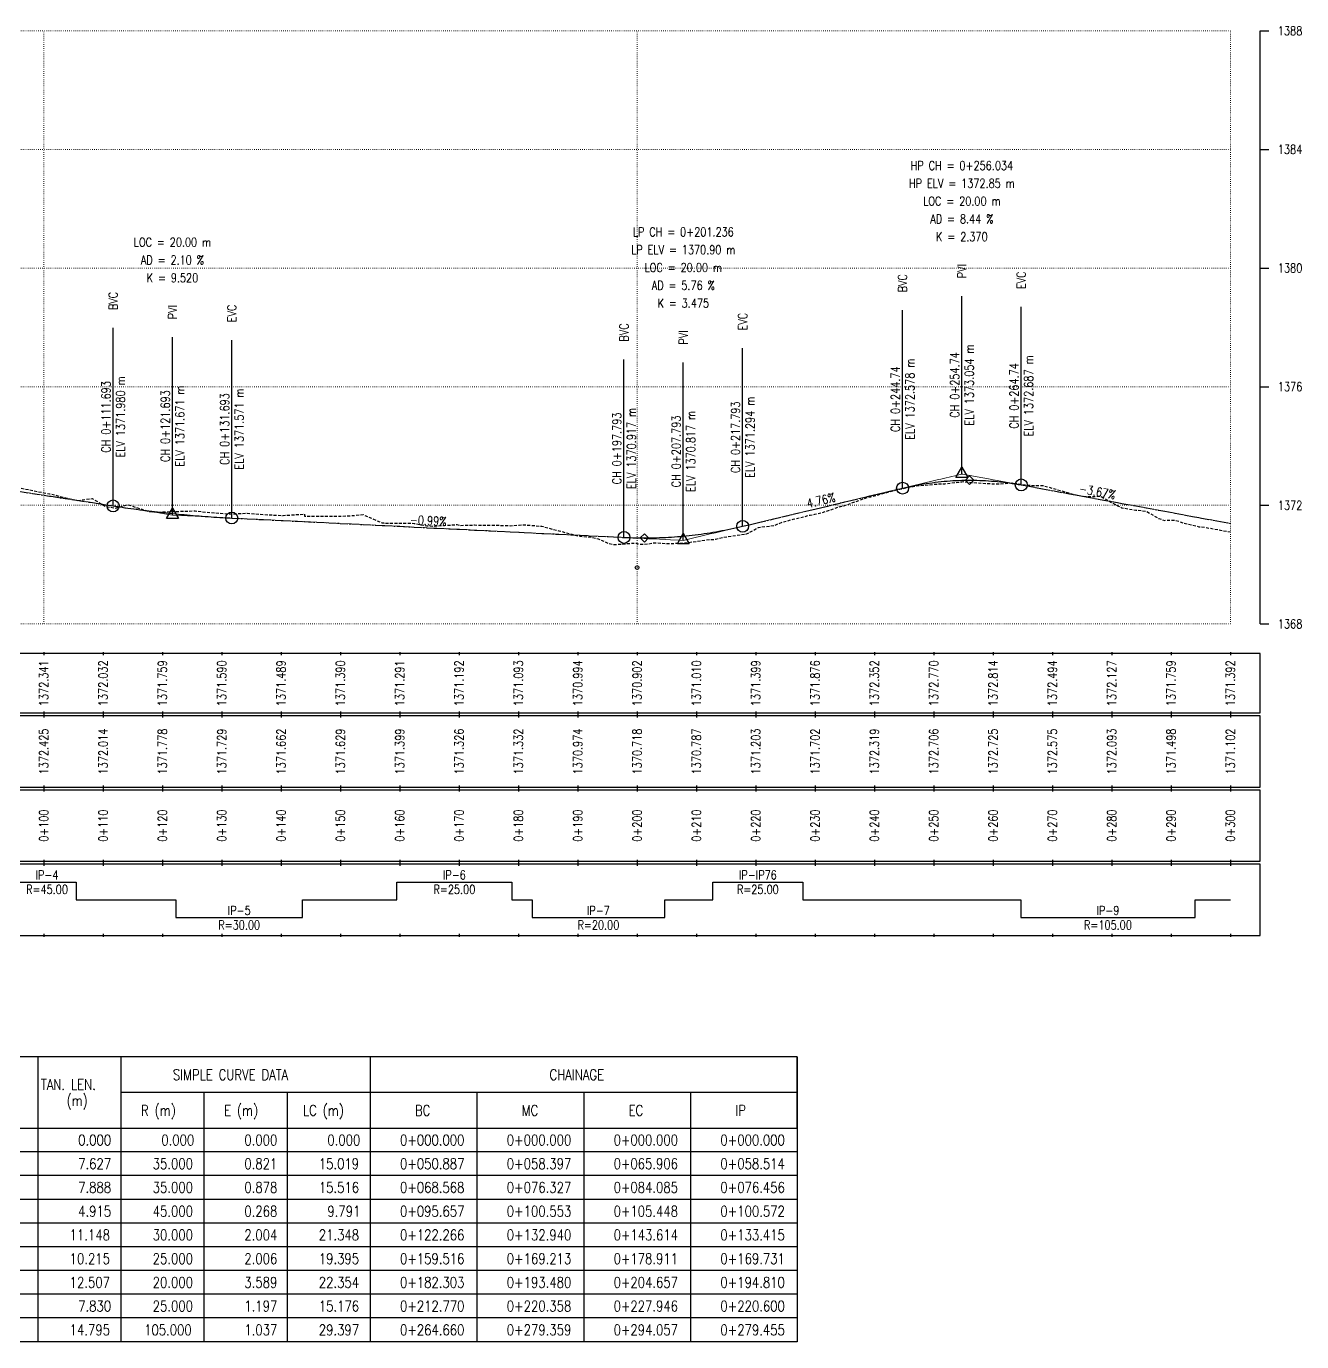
# Model space of a CAD drawing. Extents: x 337736 to 342003, y 3067251 to 3069533.
# Drawn here: x 337872.9 to 338087.9, y 3067266.7 to 3067488.5 of the extents above; entities that cross this region are included whole.
import ezdxf
from ezdxf.enums import TextEntityAlignment as Align

# ---------------------------------------------------------------- set-up
doc = ezdxf.new("R2010")
doc.units = 0
doc.header["$MEASUREMENT"] = 0
for name, pattern in [('Center', [2, 1.25, -0.25, 0.25, -0.25]), ('Dashed', [0.75, 0.5, -0.25]), ('Dot', [0.25, 0, -0.25])]:
    doc.linetypes.add(name, pattern=pattern)
for name, color, linetype in [('Chainage_TXT', 7, 'Continuous'), ('DesignRL_TXT', 5, 'Continuous'), ('ExistRL_TXT', 3, 'Continuous'), ('GL', 3, 'Dashed'), ('Grade Text', 7, 'Continuous'), ('HC_Data', 7, 'Continuous'), ('HL Point', 2, 'Continuous'), ('Horizontal Alignment', 7, 'Continuous'), ('Scale Line', 1, 'Continuous'), ('TitleBox', 7, 'Continuous'), ('VIP Mark', 7, 'Continuous')]:
    doc.layers.add(name, color=color, linetype=linetype)
for name, color, linetype, lineweight in [('Grids', 9, 'Dot', 13), ('PipeCulvert', 6, 'Continuous', 30), ('Vertical Alignment', 5, 'Center', 30), ('VIP Line', 2, 'Continuous', 5)]:
    doc.layers.add(name, color=color, linetype=linetype, lineweight=lineweight)
doc.styles.get("Standard").update_dxf_attribs({"font": 'simplex.shx'})

msp = doc.modelspace()

# ---------------------------------------------------------------- linework, layer by layer
at = {"layer": 'GL', "flags": 128}
msp.add_lwpolyline([(337775.87, 3067395.72), (337776.8, 3067396.21), (337777.43, 3067396.38), (337779.16, 3067397.3), (337782.16, 3067398.7), (337782.17, 3067398.71), (337783.42, 3067399.19), (337787.03, 3067401.78), (337789.78, 3067402.43), (337790.3, 3067402.63), (337792.86, 3067403.64), (337795.87, 3067404.85), (337796.47, 3067405.09), (337796.62, 3067405.15), (337800.75, 3067406.16), (337801.06, 3067406.27), (337801.41, 3067406.39), (337806.01, 3067408.06), (337810.46, 3067408.83), (337810.96, 3067408.97), (337815.07, 3067409.86), (337815.87, 3067410.04), (337818.15, 3067410.54), (337822.18, 3067412), (337824.5, 3067412.2), (337827.19, 3067413.2), (337827.81, 3067413.44), (337828.65, 3067413.57), (337831.34, 3067414.13), (337833.44, 3067414.41), (337834.16, 3067414.66), (337834.4, 3067414.73), (337835.87, 3067414.89), (337836.13, 3067414.92), (337836.79, 3067415), (337836.85, 3067415), (337837.43, 3067414.93), (337841.51, 3067414.5), (337841.54, 3067414.49), (337841.7, 3067414.49), (337847.4, 3067414.43), (337848.53, 3067414.65), (337852.5, 3067413.69), (337853.79, 3067413.88), (337854.87, 3067414.06), (337855.87, 3067413.49), (337857.16, 3067412.79), (337862.14, 3067411.87), (337863.81, 3067411.64), (337864.85, 3067411.37), (337866.82, 3067410.92), (337869.99, 3067411.03), (337875.87, 3067409.86), (337876.83, 3067409.69), (337876.96, 3067409.67), (337877, 3067409.65), (337877.03, 3067409.66), (337877.12, 3067409.62), (337881.45, 3067408.55), (337884.06, 3067408.86), (337886.34, 3067407.53), (337888, 3067407.27), (337890.01, 3067407.86), (337893.62, 3067406.67), (337894.91, 3067406.59), (337895.87, 3067406.62), (337897.56, 3067406.68), (337901.37, 3067406.79), (337903.42, 3067406.55), (337907.22, 3067406.29), (337907.6, 3067406.27), (337910.14, 3067406.41), (337912.89, 3067406.17), (337915.87, 3067406.04), (337916.21, 3067406.03), (337919.82, 3067406.25), (337919.83, 3067405.91), (337921.89, 3067405.88), (337925.85, 3067405.88), (337927.76, 3067406), (337929.7, 3067406.16), (337932.88, 3067404.78), (337933.12, 3067404.76), (337933.36, 3067404.7), (337935.87, 3067404.73), (337938.3, 3067404.69), (337940.42, 3067404.26), (337941.62, 3067404.23), (337941.78, 3067404.28), (337941.88, 3067404.24), (337942.11, 3067404.25), (337945.47, 3067404.49), (337945.93, 3067404.35), (337947.76, 3067404.39), (337948.46, 3067404.42), (337948.84, 3067404.4), (337952.27, 3067404.38), (337953.71, 3067404.32), (337954.49, 3067404.3), (337955.87, 3067404.39), (337955.98, 3067404.4), (337956.81, 3067404.46), (337959.8, 3067404.2), (337960.03, 3067404.15), (337960.13, 3067404.11), (337962.66, 3067403.44), (337966.08, 3067402.55), (337966.29, 3067402.51), (337967.81, 3067402.41), (337969.3, 3067402.1), (337971.01, 3067401.35), (337971.92, 3067401.11), (337973.58, 3067401.22), (337974.9, 3067401.34), (337975.83, 3067401.34), (337975.87, 3067401.32), (337976.25, 3067401.17), (337977.81, 3067401.22), (337978.75, 3067401.43), (337981.49, 3067401.27), (337982.9, 3067401.37), (337983.66, 3067401.38), (337983.86, 3067401.39), (337988.2, 3067401.99), (337989.1, 3067402), (337990.44, 3067402.37), (337994.19, 3067402.89), (337994.77, 3067403.11), (337995.87, 3067403.75), (337996.33, 3067404.02), (337998.89, 3067404.31), (338000.33, 3067404.89), (338002.16, 3067405.38), (338005.02, 3067406.08), (338005.81, 3067406.23), (338007.01, 3067406.48), (338010.07, 3067407.52), (338010.13, 3067407.53), (338010.73, 3067407.65), (338010.9, 3067407.71), (338011.88, 3067408.06), (338014.71, 3067409.09), (338014.71, 3067409.1), (338015.11, 3067409.15), (338015.28, 3067409.19), (338015.84, 3067409.32), (338015.87, 3067409.33), (338019.82, 3067410.4), (338020.18, 3067410.46), (338022.75, 3067410.99), (338023.46, 3067411.05), (338026.66, 3067411.34), (338027.07, 3067411.37), (338027.76, 3067411.38), (338030.61, 3067411.71), (338030.78, 3067411.73), (338032.3, 3067411.59), (338033.16, 3067411.53), (338035.12, 3067411.4), (338035.87, 3067411.36), (338036.56, 3067411.33), (338039.04, 3067411.5), (338041.6, 3067411.14), (338043.02, 3067411.05), (338044.22, 3067411.08), (338049.41, 3067409.61), (338050.35, 3067409.37), (338051.57, 3067409.2), (338053.94, 3067409.27), (338055.87, 3067408.2), (338056.86, 3067407.65), (338057.56, 3067407.31), (338059.93, 3067406.94), (338061.73, 3067406.72), (338063.8, 3067405.5), (338064.8, 3067405.2), (338066.56, 3067405.24), (338068.31, 3067404.64), (338069.48, 3067404.4), (338070.55, 3067404.12), (338071.01, 3067404.13), (338074.22, 3067403.54), (338075.87, 3067403.24)], dxfattribs=at)
at = {"layer": 'Grids'}
for p, q in [((337775.87, 3067487.73), (338075.87, 3067487.73)), ((337875.87, 3067387.73), (337875.87, 3067487.73)), ((337975.87, 3067387.73), (337975.87, 3067487.73)), ((338075.87, 3067387.73), (338075.87, 3067487.73)), ((338075.87, 3067387.73), (338075.87, 3067487.73)), ((337775.87, 3067467.73), (338075.87, 3067467.73)), ((337775.87, 3067447.73), (338075.87, 3067447.73)), ((337775.87, 3067427.73), (338075.87, 3067427.73)), ((337775.87, 3067407.73), (338075.87, 3067407.73)), ((337775.87, 3067387.73), (338075.87, 3067387.73))]:
    msp.add_line(p, q, dxfattribs=at)
at = {"layer": 'HC_Data'}
for p, q in [((337874.87, 3067314.73), (337874.87, 3067302.73)), ((337888.87, 3067314.73), (337888.87, 3067302.73)), ((337930.87, 3067314.73), (337930.87, 3067302.73)), ((338002.87, 3067314.73), (338002.87, 3067302.73)), ((337930.87, 3067308.73), (337888.87, 3067308.73)), ((337902.87, 3067308.73), (337902.87, 3067302.73)), ((337916.87, 3067308.73), (337916.87, 3067302.73)), ((338002.87, 3067308.73), (337930.87, 3067308.73)), ((337948.87, 3067308.73), (337948.87, 3067302.73)), ((337966.87, 3067308.73), (337966.87, 3067302.73)), ((337984.87, 3067308.73), (337984.87, 3067302.73)), ((337874.87, 3067302.73), (337874.87, 3067266.73)), ((337888.87, 3067302.73), (337888.87, 3067266.73)), ((337902.87, 3067302.73), (337902.87, 3067266.73)), ((337916.87, 3067302.73), (337916.87, 3067266.73)), ((337930.87, 3067302.73), (337930.87, 3067266.73)), ((337948.87, 3067302.73), (337948.87, 3067266.73)), ((337966.87, 3067302.73), (337966.87, 3067266.73)), ((337984.87, 3067302.73), (337984.87, 3067266.73)), ((338002.87, 3067302.73), (338002.87, 3067266.73)), ((338002.87, 3067298.73), (337770.87, 3067298.73)), ((338002.87, 3067294.73), (337770.87, 3067294.73)), ((338002.87, 3067290.73), (337770.87, 3067290.73)), ((338002.87, 3067286.73), (337770.87, 3067286.73)), ((338002.87, 3067282.73), (337770.87, 3067282.73)), ((338002.87, 3067278.73), (337770.87, 3067278.73)), ((338002.87, 3067274.73), (337770.87, 3067274.73)), ((338002.87, 3067270.73), (337770.87, 3067270.73)), ((338002.87, 3067266.73), (337770.87, 3067266.73))]:
    msp.add_line(p, q, dxfattribs=at)
msp.add_lwpolyline([(337770.87, 3067314.73), (337770.87, 3067302.73), (338002.87, 3067302.73), (338002.87, 3067314.73), (337770.87, 3067314.73)], dxfattribs=at)
at = {"layer": 'HL Point'}
for points in [[(338031.2, 3067411.97), (338031.9, 3067412.68), (338032.61, 3067411.97), (338031.9, 3067411.26), (338031.2, 3067411.97)], [(337976.4, 3067402.23), (337977.11, 3067402.94), (337977.81, 3067402.23), (337977.11, 3067401.52), (337976.4, 3067402.23)]]:
    msp.add_lwpolyline(points, dxfattribs=at)
at = {"layer": 'Horizontal Alignment'}
msp.add_lwpolyline([(337871.53, 3067344.23), (337881.32, 3067344.23), (337881.32, 3067341.23), (337898.14, 3067341.23), (337898.14, 3067338.23), (337919.48, 3067338.23), (337919.48, 3067341.23), (337935.39, 3067341.23), (337935.39, 3067344.23), (337954.78, 3067344.23), (337954.78, 3067341.23), (337958.17, 3067341.23), (337958.17, 3067338.23), (337980.53, 3067338.23), (337980.53, 3067341.23), (337988.64, 3067341.23), (337988.64, 3067344.23), (338003.82, 3067344.23), (338003.82, 3067341.23), (338040.53, 3067341.23), (338040.53, 3067338.23), (338069.93, 3067338.23), (338069.93, 3067341.23), (338075.87, 3067341.23)], dxfattribs=at)
at = {"layer": 'PipeCulvert'}
msp.add_circle((337975.87, 3067397.24), 0.3, dxfattribs=at)
at = {"layer": 'Scale Line'}
for p, q in [((338080.87, 3067387.73), (338080.87, 3067487.73)), ((338080.87, 3067487.73), (338082.37, 3067487.73)), ((338080.87, 3067467.73), (338082.37, 3067467.73)), ((338080.87, 3067447.73), (338082.37, 3067447.73)), ((338080.87, 3067427.73), (338082.37, 3067427.73)), ((338080.87, 3067407.73), (338082.37, 3067407.73)), ((338080.87, 3067387.73), (338082.37, 3067387.73))]:
    msp.add_line(p, q, dxfattribs=at)
at = {"layer": 'TitleBox'}
for p, q in [((337875.87, 3067382.98), (337875.87, 3067382.48)), ((337885.87, 3067382.98), (337885.87, 3067382.48)), ((337895.87, 3067382.98), (337895.87, 3067382.48)), ((337905.87, 3067382.98), (337905.87, 3067382.48)), ((337915.87, 3067382.98), (337915.87, 3067382.48)), ((337925.87, 3067382.98), (337925.87, 3067382.48)), ((337935.87, 3067382.98), (337935.87, 3067382.48)), ((337945.87, 3067382.98), (337945.87, 3067382.48)), ((337955.87, 3067382.98), (337955.87, 3067382.48)), ((337965.87, 3067382.98), (337965.87, 3067382.48)), ((337975.87, 3067382.98), (337975.87, 3067382.48)), ((337985.87, 3067382.98), (337985.87, 3067382.48)), ((337995.87, 3067382.98), (337995.87, 3067382.48)), ((338005.87, 3067382.98), (338005.87, 3067382.48)), ((338015.87, 3067382.98), (338015.87, 3067382.48)), ((338025.87, 3067382.98), (338025.87, 3067382.48)), ((338035.87, 3067382.98), (338035.87, 3067382.48)), ((338045.87, 3067382.98), (338045.87, 3067382.48)), ((338055.87, 3067382.98), (338055.87, 3067382.48)), ((338065.87, 3067382.98), (338065.87, 3067382.48)), ((338075.87, 3067382.98), (338075.87, 3067382.48)), ((338075.87, 3067382.98), (338075.87, 3067382.48)), ((337875.87, 3067372.98), (337875.87, 3067372.48)), ((337875.87, 3067372.48), (337875.87, 3067371.98)), ((337885.87, 3067372.98), (337885.87, 3067372.48)), ((337885.87, 3067372.48), (337885.87, 3067371.98)), ((337895.87, 3067372.98), (337895.87, 3067372.48)), ((337895.87, 3067372.48), (337895.87, 3067371.98)), ((337905.87, 3067372.98), (337905.87, 3067372.48)), ((337905.87, 3067372.48), (337905.87, 3067371.98)), ((337915.87, 3067372.98), (337915.87, 3067372.48)), ((337915.87, 3067372.48), (337915.87, 3067371.98)), ((337925.87, 3067372.98), (337925.87, 3067372.48)), ((337925.87, 3067372.48), (337925.87, 3067371.98)), ((337935.87, 3067372.98), (337935.87, 3067372.48)), ((337935.87, 3067372.48), (337935.87, 3067371.98)), ((337945.87, 3067372.98), (337945.87, 3067372.48)), ((337945.87, 3067372.48), (337945.87, 3067371.98)), ((337955.87, 3067372.98), (337955.87, 3067372.48)), ((337955.87, 3067372.48), (337955.87, 3067371.98)), ((337965.87, 3067372.98), (337965.87, 3067372.48)), ((337965.87, 3067372.48), (337965.87, 3067371.98)), ((337975.87, 3067372.98), (337975.87, 3067372.48)), ((337975.87, 3067372.48), (337975.87, 3067371.98)), ((337985.87, 3067372.98), (337985.87, 3067372.48)), ((337985.87, 3067372.48), (337985.87, 3067371.98)), ((337995.87, 3067372.98), (337995.87, 3067372.48)), ((337995.87, 3067372.48), (337995.87, 3067371.98)), ((338005.87, 3067372.98), (338005.87, 3067372.48)), ((338005.87, 3067372.48), (338005.87, 3067371.98)), ((338015.87, 3067372.98), (338015.87, 3067372.48)), ((338015.87, 3067372.48), (338015.87, 3067371.98)), ((338025.87, 3067372.98), (338025.87, 3067372.48)), ((338025.87, 3067372.48), (338025.87, 3067371.98)), ((338035.87, 3067372.98), (338035.87, 3067372.48)), ((338035.87, 3067372.48), (338035.87, 3067371.98)), ((338045.87, 3067372.98), (338045.87, 3067372.48)), ((338045.87, 3067372.48), (338045.87, 3067371.98)), ((338055.87, 3067372.98), (338055.87, 3067372.48)), ((338055.87, 3067372.48), (338055.87, 3067371.98)), ((338065.87, 3067372.98), (338065.87, 3067372.48)), ((338065.87, 3067372.48), (338065.87, 3067371.98)), ((338075.87, 3067372.98), (338075.87, 3067372.48)), ((338075.87, 3067372.98), (338075.87, 3067372.48)), ((338075.87, 3067372.48), (338075.87, 3067371.98)), ((338075.87, 3067372.48), (338075.87, 3067371.98)), ((337875.87, 3067360.48), (337875.87, 3067359.98)), ((337875.87, 3067359.98), (337875.87, 3067359.48)), ((337885.87, 3067360.48), (337885.87, 3067359.98)), ((337885.87, 3067359.98), (337885.87, 3067359.48)), ((337895.87, 3067360.48), (337895.87, 3067359.98)), ((337895.87, 3067359.98), (337895.87, 3067359.48)), ((337905.87, 3067360.48), (337905.87, 3067359.98)), ((337905.87, 3067359.98), (337905.87, 3067359.48)), ((337915.87, 3067360.48), (337915.87, 3067359.98)), ((337915.87, 3067359.98), (337915.87, 3067359.48)), ((337925.87, 3067360.48), (337925.87, 3067359.98)), ((337925.87, 3067359.98), (337925.87, 3067359.48)), ((337935.87, 3067360.48), (337935.87, 3067359.98)), ((337935.87, 3067359.98), (337935.87, 3067359.48)), ((337945.87, 3067360.48), (337945.87, 3067359.98)), ((337945.87, 3067359.98), (337945.87, 3067359.48)), ((337955.87, 3067360.48), (337955.87, 3067359.98)), ((337955.87, 3067359.98), (337955.87, 3067359.48)), ((337965.87, 3067360.48), (337965.87, 3067359.98)), ((337965.87, 3067359.98), (337965.87, 3067359.48)), ((337975.87, 3067360.48), (337975.87, 3067359.98)), ((337975.87, 3067359.98), (337975.87, 3067359.48)), ((337985.87, 3067360.48), (337985.87, 3067359.98)), ((337985.87, 3067359.98), (337985.87, 3067359.48)), ((337995.87, 3067360.48), (337995.87, 3067359.98)), ((337995.87, 3067359.98), (337995.87, 3067359.48)), ((338005.87, 3067360.48), (338005.87, 3067359.98)), ((338005.87, 3067359.98), (338005.87, 3067359.48)), ((338015.87, 3067360.48), (338015.87, 3067359.98)), ((338015.87, 3067359.98), (338015.87, 3067359.48)), ((338025.87, 3067360.48), (338025.87, 3067359.98)), ((338025.87, 3067359.98), (338025.87, 3067359.48)), ((338035.87, 3067360.48), (338035.87, 3067359.98)), ((338035.87, 3067359.98), (338035.87, 3067359.48)), ((338045.87, 3067360.48), (338045.87, 3067359.98)), ((338045.87, 3067359.98), (338045.87, 3067359.48)), ((338055.87, 3067360.48), (338055.87, 3067359.98)), ((338055.87, 3067359.98), (338055.87, 3067359.48)), ((338065.87, 3067360.48), (338065.87, 3067359.98)), ((338065.87, 3067359.98), (338065.87, 3067359.48)), ((338075.87, 3067360.48), (338075.87, 3067359.98)), ((338075.87, 3067360.48), (338075.87, 3067359.98)), ((338075.87, 3067359.98), (338075.87, 3067359.48)), ((338075.87, 3067359.98), (338075.87, 3067359.48)), ((337875.87, 3067347.98), (337875.87, 3067347.48)), ((337875.87, 3067347.48), (337875.87, 3067346.98)), ((337885.87, 3067347.98), (337885.87, 3067347.48)), ((337885.87, 3067347.48), (337885.87, 3067346.98)), ((337895.87, 3067347.98), (337895.87, 3067347.48)), ((337895.87, 3067347.48), (337895.87, 3067346.98)), ((337905.87, 3067347.98), (337905.87, 3067347.48)), ((337905.87, 3067347.48), (337905.87, 3067346.98)), ((337915.87, 3067347.98), (337915.87, 3067347.48)), ((337915.87, 3067347.48), (337915.87, 3067346.98)), ((337925.87, 3067347.98), (337925.87, 3067347.48)), ((337925.87, 3067347.48), (337925.87, 3067346.98)), ((337935.87, 3067347.98), (337935.87, 3067347.48)), ((337935.87, 3067347.48), (337935.87, 3067346.98)), ((337945.87, 3067347.98), (337945.87, 3067347.48)), ((337945.87, 3067347.48), (337945.87, 3067346.98)), ((337955.87, 3067347.98), (337955.87, 3067347.48)), ((337955.87, 3067347.48), (337955.87, 3067346.98)), ((337965.87, 3067347.98), (337965.87, 3067347.48)), ((337965.87, 3067347.48), (337965.87, 3067346.98)), ((337975.87, 3067347.98), (337975.87, 3067347.48)), ((337975.87, 3067347.48), (337975.87, 3067346.98)), ((337985.87, 3067347.98), (337985.87, 3067347.48)), ((337985.87, 3067347.48), (337985.87, 3067346.98)), ((337995.87, 3067347.98), (337995.87, 3067347.48)), ((337995.87, 3067347.48), (337995.87, 3067346.98)), ((338005.87, 3067347.98), (338005.87, 3067347.48)), ((338005.87, 3067347.48), (338005.87, 3067346.98)), ((338015.87, 3067347.98), (338015.87, 3067347.48)), ((338015.87, 3067347.48), (338015.87, 3067346.98)), ((338025.87, 3067347.98), (338025.87, 3067347.48)), ((338025.87, 3067347.48), (338025.87, 3067346.98)), ((338035.87, 3067347.98), (338035.87, 3067347.48)), ((338035.87, 3067347.48), (338035.87, 3067346.98)), ((338045.87, 3067347.98), (338045.87, 3067347.48)), ((338045.87, 3067347.48), (338045.87, 3067346.98)), ((338055.87, 3067347.98), (338055.87, 3067347.48)), ((338055.87, 3067347.48), (338055.87, 3067346.98)), ((338065.87, 3067347.98), (338065.87, 3067347.48)), ((338065.87, 3067347.48), (338065.87, 3067346.98)), ((338075.87, 3067347.98), (338075.87, 3067347.48)), ((338075.87, 3067347.98), (338075.87, 3067347.48)), ((338075.87, 3067347.48), (338075.87, 3067346.98)), ((338075.87, 3067347.48), (338075.87, 3067346.98)), ((337875.87, 3067335.48), (337875.87, 3067334.98)), ((337885.87, 3067335.48), (337885.87, 3067334.98)), ((337895.87, 3067335.48), (337895.87, 3067334.98)), ((337905.87, 3067335.48), (337905.87, 3067334.98)), ((337915.87, 3067335.48), (337915.87, 3067334.98)), ((337925.87, 3067335.48), (337925.87, 3067334.98)), ((337935.87, 3067335.48), (337935.87, 3067334.98)), ((337945.87, 3067335.48), (337945.87, 3067334.98)), ((337955.87, 3067335.48), (337955.87, 3067334.98)), ((337965.87, 3067335.48), (337965.87, 3067334.98)), ((337975.87, 3067335.48), (337975.87, 3067334.98)), ((337985.87, 3067335.48), (337985.87, 3067334.98)), ((337995.87, 3067335.48), (337995.87, 3067334.98)), ((338005.87, 3067335.48), (338005.87, 3067334.98)), ((338015.87, 3067335.48), (338015.87, 3067334.98)), ((338025.87, 3067335.48), (338025.87, 3067334.98)), ((338035.87, 3067335.48), (338035.87, 3067334.98)), ((338045.87, 3067335.48), (338045.87, 3067334.98)), ((338055.87, 3067335.48), (338055.87, 3067334.98)), ((338065.87, 3067335.48), (338065.87, 3067334.98)), ((338075.87, 3067335.48), (338075.87, 3067334.98)), ((338075.87, 3067335.48), (338075.87, 3067334.98))]:
    msp.add_line(p, q, dxfattribs=at)
for points in [[(337770.87, 3067372.73), (338080.87, 3067372.73), (338080.87, 3067382.73), (337770.87, 3067382.73)], [(337770.87, 3067360.23), (338080.87, 3067360.23), (338080.87, 3067372.23), (337770.87, 3067372.23)], [(337770.87, 3067347.73), (338080.87, 3067347.73), (338080.87, 3067359.73), (337770.87, 3067359.73)], [(337770.87, 3067335.23), (338080.87, 3067335.23), (338080.87, 3067347.23), (337770.87, 3067347.23)]]:
    msp.add_lwpolyline(points, close=True, dxfattribs=at)
at = {"layer": 'Vertical Alignment'}
msp.add_lwpolyline([(337869.99, 3067410.35), (337875.87, 3067409.44), (337876.83, 3067409.29), (337876.96, 3067409.27), (337877, 3067409.27), (337877.03, 3067409.26), (337877.12, 3067409.25), (337881.45, 3067408.58), (337884.06, 3067408.18), (337886.34, 3067407.82), (337887.56, 3067407.63), (337888.06, 3067407.56), (337888.56, 3067407.48), (337889.06, 3067407.41), (337889.56, 3067407.33), (337890.06, 3067407.26), (337890.56, 3067407.19), (337891.06, 3067407.12), (337891.56, 3067407.06), (337892.06, 3067406.99), (337892.56, 3067406.93), (337893.06, 3067406.86), (337893.56, 3067406.8), (337894.06, 3067406.74), (337894.56, 3067406.68), (337895.06, 3067406.62), (337895.56, 3067406.56), (337896.06, 3067406.51), (337896.56, 3067406.45), (337897.06, 3067406.4), (337897.56, 3067406.35), (337898.06, 3067406.3), (337898.56, 3067406.25), (337899.06, 3067406.2), (337899.56, 3067406.16), (337900.06, 3067406.11), (337900.56, 3067406.07), (337901.06, 3067406.03), (337901.56, 3067405.98), (337902.06, 3067405.94), (337902.56, 3067405.91), (337903.06, 3067405.87), (337903.56, 3067405.83), (337904.06, 3067405.8), (337904.56, 3067405.76), (337905.06, 3067405.73), (337905.56, 3067405.7), (337906.06, 3067405.67), (337906.56, 3067405.64), (337907.06, 3067405.62), (337907.56, 3067405.59), (337907.56, 3067405.59), (337907.6, 3067405.59), (337910.14, 3067405.46), (337912.89, 3067405.33), (337915.87, 3067405.18), (337916.21, 3067405.16), (337919.82, 3067404.98), (337919.83, 3067404.98), (337921.89, 3067404.88), (337925.85, 3067404.69), (337927.76, 3067404.59), (337929.7, 3067404.5), (337932.88, 3067404.34), (337933.12, 3067404.33), (337933.36, 3067404.31), (337935.87, 3067404.19), (337938.3, 3067404.07), (337940.42, 3067403.96), (337941.62, 3067403.9), (337941.78, 3067403.9), (337941.88, 3067403.89), (337942.11, 3067403.88), (337945.47, 3067403.71), (337945.93, 3067403.69), (337947.76, 3067403.6), (337948.46, 3067403.57), (337948.84, 3067403.55), (337952.27, 3067403.38), (337953.71, 3067403.31), (337954.49, 3067403.27), (337955.87, 3067403.2), (337955.98, 3067403.19), (337956.81, 3067403.15), (337959.8, 3067403), (337960.03, 3067402.99), (337960.13, 3067402.99), (337962.66, 3067402.86), (337966.08, 3067402.69), (337966.29, 3067402.68), (337967.81, 3067402.61), (337969.3, 3067402.53), (337971.01, 3067402.45), (337971.92, 3067402.4), (337973.58, 3067402.32), (337973.66, 3067402.32), (337974.16, 3067402.29), (337974.66, 3067402.28), (337975.16, 3067402.26), (337975.66, 3067402.25), (337976.16, 3067402.24), (337976.66, 3067402.23), (337977.16, 3067402.23), (337977.66, 3067402.23), (337978.16, 3067402.24), (337978.66, 3067402.25), (337979.16, 3067402.26), (337979.66, 3067402.28), (337980.16, 3067402.3), (337980.66, 3067402.32), (337981.16, 3067402.35), (337981.66, 3067402.38), (337982.16, 3067402.42), (337982.66, 3067402.45), (337983.16, 3067402.5), (337983.66, 3067402.54), (337984.16, 3067402.59), (337984.66, 3067402.64), (337985.16, 3067402.7), (337985.66, 3067402.76), (337986.16, 3067402.82), (337986.66, 3067402.89), (337987.16, 3067402.96), (337987.66, 3067403.03), (337988.16, 3067403.11), (337988.66, 3067403.19), (337989.16, 3067403.28), (337989.66, 3067403.37), (337990.16, 3067403.46), (337990.66, 3067403.55), (337991.16, 3067403.65), (337991.66, 3067403.76), (337992.16, 3067403.86), (337992.66, 3067403.97), (337993.16, 3067404.09), (337993.66, 3067404.2), (337993.66, 3067404.2), (337994.19, 3067404.33), (337994.77, 3067404.47), (337995.87, 3067404.73), (337996.33, 3067404.84), (337998.89, 3067405.45), (338000.33, 3067405.79), (338002.16, 3067406.23), (338005.02, 3067406.91), (338005.81, 3067407.1), (338007.01, 3067407.38), (338010.07, 3067408.11), (338010.13, 3067408.13), (338010.73, 3067408.27), (338010.9, 3067408.31), (338011.88, 3067408.55), (338014.71, 3067409.22), (338014.71, 3067409.22), (338015.11, 3067409.31), (338015.28, 3067409.35), (338015.84, 3067409.49), (338015.87, 3067409.5), (338019.82, 3067410.44), (338020.18, 3067410.52), (338020.61, 3067410.62), (338021.11, 3067410.74), (338021.61, 3067410.85), (338022.11, 3067410.96), (338022.61, 3067411.06), (338023.11, 3067411.15), (338023.61, 3067411.24), (338024.11, 3067411.33), (338024.61, 3067411.41), (338025.11, 3067411.48), (338025.61, 3067411.55), (338026.11, 3067411.62), (338026.61, 3067411.67), (338027.11, 3067411.73), (338027.61, 3067411.78), (338028.11, 3067411.82), (338028.61, 3067411.86), (338029.11, 3067411.89), (338029.61, 3067411.91), (338030.11, 3067411.94), (338030.61, 3067411.95), (338031.11, 3067411.96), (338031.61, 3067411.97), (338032.11, 3067411.97), (338032.61, 3067411.96), (338033.11, 3067411.95), (338033.61, 3067411.94), (338034.11, 3067411.92), (338034.61, 3067411.89), (338035.11, 3067411.86), (338035.61, 3067411.82), (338036.11, 3067411.78), (338036.61, 3067411.74), (338037.11, 3067411.68), (338037.61, 3067411.63), (338038.11, 3067411.56), (338038.61, 3067411.5), (338039.11, 3067411.42), (338039.61, 3067411.34), (338040.11, 3067411.26), (338040.61, 3067411.17), (338040.61, 3067411.17), (338041.6, 3067410.99), (338043.02, 3067410.73), (338044.22, 3067410.51), (338049.41, 3067409.55), (338050.35, 3067409.38), (338051.57, 3067409.16), (338053.94, 3067408.72), (338055.87, 3067408.37), (338056.86, 3067408.19), (338057.56, 3067408.06), (338059.93, 3067407.62), (338061.73, 3067407.29), (338063.8, 3067406.91), (338064.8, 3067406.73), (338066.56, 3067406.4), (338068.31, 3067406.08), (338069.48, 3067405.87), (338070.55, 3067405.67), (338071.01, 3067405.59), (338074.22, 3067405), (338075.87, 3067404.69)], dxfattribs=at)
at = {"layer": 'VIP Line'}
msp.add_lwpolyline([(337869.99, 3067410.35), (337875.87, 3067409.44), (337876.83, 3067409.29), (337876.96, 3067409.27), (337877, 3067409.27), (337877.03, 3067409.26), (337877.12, 3067409.25), (337881.45, 3067408.58), (337884.06, 3067408.18), (337886.34, 3067407.82), (337888, 3067407.57), (337890.01, 3067407.26), (337893.62, 3067406.7), (337894.91, 3067406.5), (337895.87, 3067406.35), (337897.56, 3067406.09), (337901.37, 3067405.9), (337903.42, 3067405.8), (337907.22, 3067405.61), (337907.6, 3067405.59), (337910.14, 3067405.46), (337912.89, 3067405.33), (337915.87, 3067405.18), (337916.21, 3067405.16), (337919.82, 3067404.98), (337919.83, 3067404.98), (337921.89, 3067404.88), (337925.85, 3067404.69), (337927.76, 3067404.59), (337929.7, 3067404.5), (337932.88, 3067404.34), (337933.12, 3067404.33), (337933.36, 3067404.31), (337935.87, 3067404.19), (337938.3, 3067404.07), (337940.42, 3067403.96), (337941.62, 3067403.9), (337941.78, 3067403.9), (337941.88, 3067403.89), (337942.11, 3067403.88), (337945.47, 3067403.71), (337945.93, 3067403.69), (337947.76, 3067403.6), (337948.46, 3067403.57), (337948.84, 3067403.55), (337952.27, 3067403.38), (337953.71, 3067403.31), (337954.49, 3067403.27), (337955.87, 3067403.2), (337955.98, 3067403.19), (337956.81, 3067403.15), (337959.8, 3067403), (337960.03, 3067402.99), (337960.13, 3067402.99), (337962.66, 3067402.86), (337966.08, 3067402.69), (337966.29, 3067402.68), (337967.81, 3067402.61), (337969.3, 3067402.53), (337971.01, 3067402.45), (337971.92, 3067402.4), (337973.58, 3067402.32), (337974.9, 3067402.26), (337975.83, 3067402.21), (337975.87, 3067402.21), (337976.25, 3067402.19), (337977.81, 3067402.11), (337978.75, 3067402.07), (337981.49, 3067401.93), (337982.9, 3067401.86), (337983.66, 3067401.82), (337983.86, 3067401.87), (337988.2, 3067402.9), (337989.1, 3067403.12), (337990.44, 3067403.44), (337994.19, 3067404.33), (337994.77, 3067404.47), (337995.87, 3067404.73), (337996.33, 3067404.84), (337998.89, 3067405.45), (338000.33, 3067405.79), (338002.16, 3067406.23), (338005.02, 3067406.91), (338005.81, 3067407.1), (338007.01, 3067407.38), (338010.07, 3067408.11), (338010.13, 3067408.13), (338010.73, 3067408.27), (338010.9, 3067408.31), (338011.88, 3067408.55), (338014.71, 3067409.22), (338014.71, 3067409.22), (338015.11, 3067409.31), (338015.28, 3067409.35), (338015.84, 3067409.49), (338015.87, 3067409.5), (338019.82, 3067410.44), (338020.18, 3067410.52), (338022.75, 3067411.13), (338023.46, 3067411.3), (338026.66, 3067412.06), (338027.07, 3067412.16), (338027.76, 3067412.33), (338030.61, 3067413.01), (338030.78, 3067412.98), (338032.3, 3067412.7), (338033.16, 3067412.54), (338035.12, 3067412.18), (338035.87, 3067412.04), (338036.56, 3067411.91), (338039.04, 3067411.46), (338041.6, 3067410.99), (338043.02, 3067410.73), (338044.22, 3067410.51), (338049.41, 3067409.55), (338050.35, 3067409.38), (338051.57, 3067409.16), (338053.94, 3067408.72), (338055.87, 3067408.37), (338056.86, 3067408.19), (338057.56, 3067408.06), (338059.93, 3067407.62), (338061.73, 3067407.29), (338063.8, 3067406.91), (338064.8, 3067406.73), (338066.56, 3067406.4), (338068.31, 3067406.08), (338069.48, 3067405.87), (338070.55, 3067405.67), (338071.01, 3067405.59), (338074.22, 3067405), (338075.87, 3067404.69)], dxfattribs=at)
at = {"layer": 'VIP Mark'}
for p, q in [((338030.61, 3067413.01), (338030.61, 3067443.01)), ((338040.61, 3067411.17), (338040.61, 3067441.17)), ((338020.61, 3067410.62), (338020.61, 3067440.62)), ((337887.56, 3067407.63), (337887.56, 3067437.63)), ((337897.56, 3067406.09), (337897.56, 3067436.09)), ((337907.56, 3067405.59), (337907.56, 3067435.59)), ((337973.66, 3067402.32), (337973.66, 3067432.32)), ((337993.66, 3067404.2), (337993.66, 3067434.2)), ((337983.66, 3067401.82), (337983.66, 3067431.82))]:
    msp.add_line(p, q, dxfattribs=at)
for points in [[(338029.61, 3067412.43), (338030.61, 3067414.16), (338031.61, 3067412.43), (338029.61, 3067412.43)], [(337896.56, 3067405.51), (337897.56, 3067407.24), (337898.56, 3067405.51), (337896.56, 3067405.51)], [(337982.66, 3067401.24), (337983.66, 3067402.98), (337984.66, 3067401.24), (337982.66, 3067401.24)]]:
    msp.add_lwpolyline(points, dxfattribs=at)
for centre in [(338020.61, 3067410.62), (338040.61, 3067411.17), (337887.56, 3067407.63), (337907.56, 3067405.59), (337993.66, 3067404.2), (337973.66, 3067402.32)]:
    msp.add_circle(centre, 1, dxfattribs=at)

# ---------------------------------------------------------------- texts
at = {"width": 0.8}
for s, p in [('1388', (338083.87, 3067487.73)), ('1384', (338083.87, 3067467.73)), ('1380', (338083.87, 3067447.73)), ('1376', (338083.87, 3067427.73)), ('1372', (338083.87, 3067407.73)), ('1368', (338083.87, 3067387.73))]:
    msp.add_text(s, height=1.5, dxfattribs=at).set_placement(p, align=Align.MIDDLE_LEFT)
at = {"layer": 'Chainage_TXT', "width": 0.8}
for s, p in [('0+100', (337875.87, 3067353.73)), ('0+110', (337885.87, 3067353.73)), ('0+120', (337895.87, 3067353.73)), ('0+130', (337905.87, 3067353.73)), ('0+140', (337915.87, 3067353.73)), ('0+150', (337925.87, 3067353.73)), ('0+160', (337935.87, 3067353.73)), ('0+170', (337945.87, 3067353.73)), ('0+180', (337955.87, 3067353.73)), ('0+190', (337965.87, 3067353.73)), ('0+200', (337975.87, 3067353.73)), ('0+210', (337985.87, 3067353.73)), ('0+220', (337995.87, 3067353.73)), ('0+230', (338005.87, 3067353.73)), ('0+240', (338015.87, 3067353.73)), ('0+250', (338025.87, 3067353.73)), ('0+260', (338035.87, 3067353.73)), ('0+270', (338045.87, 3067353.73)), ('0+280', (338055.87, 3067353.73)), ('0+290', (338065.87, 3067353.73)), ('0+300', (338075.87, 3067353.73)), ('0+300', (338075.87, 3067353.73))]:
    msp.add_text(s, height=1.5, rotation=90, dxfattribs=at).set_placement(p, align=Align.MIDDLE_CENTER)
at = {"layer": 'DesignRL_TXT', "width": 0.8}
for s, p in [('1372.032', (337885.87, 3067377.73)), ('1371.759', (337895.87, 3067377.73)), ('1371.590', (337905.87, 3067377.73)), ('1371.489', (337915.87, 3067377.73)), ('1371.390', (337925.87, 3067377.73)), ('1371.192', (337945.87, 3067377.73)), ('1371.093', (337955.87, 3067377.73)), ('1370.994', (337965.87, 3067377.73)), ('1370.902', (337975.87, 3067377.73)), ('1371.010', (337985.87, 3067377.73)), ('1371.399', (337995.87, 3067377.73)), ('1371.876', (338005.87, 3067377.73)), ('1372.352', (338015.87, 3067377.73)), ('1372.770', (338025.87, 3067377.73)), ('1372.814', (338035.87, 3067377.73)), ('1372.494', (338045.87, 3067377.73)), ('1372.127', (338055.87, 3067377.73)), ('1371.759', (338065.87, 3067377.73)), ('1371.392', (338075.87, 3067377.73)), ('1371.392', (338075.87, 3067377.73)), ('1372.341', (337875.87, 3067377.73)), ('1371.291', (337935.87, 3067377.73))]:
    msp.add_text(s, height=1.5, rotation=90, dxfattribs=at).set_placement(p, align=Align.MIDDLE_CENTER)
at = {"layer": 'ExistRL_TXT', "width": 0.8}
for s, p in [('1372.425', (337875.87, 3067366.23)), ('1372.014', (337885.87, 3067366.23)), ('1371.778', (337895.87, 3067366.23)), ('1371.729', (337905.87, 3067366.23)), ('1371.662', (337915.87, 3067366.23)), ('1371.629', (337925.87, 3067366.23)), ('1371.399', (337935.87, 3067366.23)), ('1371.326', (337945.87, 3067366.23)), ('1371.332', (337955.87, 3067366.23)), ('1370.974', (337965.87, 3067366.23)), ('1370.718', (337975.87, 3067366.23)), ('1370.787', (337985.87, 3067366.23)), ('1371.203', (337995.87, 3067366.23)), ('1371.702', (338005.87, 3067366.23)), ('1372.319', (338015.87, 3067366.23)), ('1372.706', (338025.87, 3067366.23)), ('1372.725', (338035.87, 3067366.23)), ('1372.575', (338045.87, 3067366.23)), ('1372.093', (338055.87, 3067366.23)), ('1371.498', (338065.87, 3067366.23)), ('1371.102', (338075.87, 3067366.23)), ('1371.102', (338075.87, 3067366.23))]:
    msp.add_text(s, height=1.5, rotation=90, dxfattribs=at).set_placement(p, align=Align.MIDDLE_CENTER)
at = {"layer": 'Grade Text', "width": 0.8}
for s, rotation, p in [('-3.67%', 349.5927, (338053.24, 3067408.85)), ('4.76%', 13.4006, (338007.14, 3067407.41)), ('-0.99%', 357.1637, (337940.61, 3067403.95))]:
    msp.add_text(s, height=1.5, rotation=rotation, dxfattribs=at).set_placement(p, align=Align.BOTTOM_CENTER)
at = {"layer": 'HC_Data', "width": 0.8}
for s, p in [('SIMPLE CURVE DATA', (337897.63, 3067310.83)), ('CHAINAGE', (337961.11, 3067310.83)), ('TAN. LEN.', (337875.39, 3067309.18)), ('(m)', (337879.71, 3067306.48)), ('R (m)', (337892.27, 3067304.83)), ('E (m)', (337906.27, 3067304.83)), ('LC (m)', (337919.55, 3067304.83)), ('BC', (337938.43, 3067304.83)), ('MC', (337956.43, 3067304.83)), ('EC', (337974.43, 3067304.83)), ('IP', (337992.43, 3067304.83)), ('0.000', (337881.67, 3067299.83)), ('0.000', (337895.67, 3067299.83)), ('0.000', (337909.67, 3067299.83)), ('0.000', (337923.67, 3067299.83)), ('0+000.000', (337935.91, 3067299.83)), ('0+000.000', (337953.91, 3067299.83)), ('0+000.000', (337971.91, 3067299.83)), ('0+000.000', (337989.91, 3067299.83)), ('7.627', (337881.67, 3067295.83)), ('35.000', (337894.23, 3067295.83)), ('0.821', (337909.67, 3067295.83)), ('15.019', (337922.23, 3067295.83)), ('0+050.887', (337935.91, 3067295.83)), ('0+058.397', (337953.91, 3067295.83)), ('0+065.906', (337971.91, 3067295.83)), ('0+058.514', (337989.91, 3067295.83)), ('7.888', (337881.67, 3067291.83)), ('35.000', (337894.23, 3067291.83)), ('0.878', (337909.67, 3067291.83)), ('15.516', (337922.23, 3067291.83)), ('0+068.568', (337935.91, 3067291.83)), ('0+076.327', (337953.91, 3067291.83)), ('0+084.085', (337971.91, 3067291.83)), ('0+076.456', (337989.91, 3067291.83)), ('4.915', (337881.67, 3067287.83)), ('45.000', (337894.23, 3067287.83)), ('0.268', (337909.67, 3067287.83)), ('9.791', (337923.67, 3067287.83)), ('0+095.657', (337935.91, 3067287.83)), ('0+100.553', (337953.91, 3067287.83)), ('0+105.448', (337971.91, 3067287.83)), ('0+100.572', (337989.91, 3067287.83)), ('11.148', (337880.23, 3067283.83)), ('30.000', (337894.23, 3067283.83)), ('2.004', (337909.67, 3067283.83)), ('21.348', (337922.23, 3067283.83)), ('0+122.266', (337935.91, 3067283.83)), ('0+132.940', (337953.91, 3067283.83)), ('0+143.614', (337971.91, 3067283.83)), ('0+133.415', (337989.91, 3067283.83)), ('10.215', (337880.23, 3067279.83)), ('25.000', (337894.23, 3067279.83)), ('2.006', (337909.67, 3067279.83)), ('19.395', (337922.23, 3067279.83)), ('0+159.516', (337935.91, 3067279.83)), ('0+169.213', (337953.91, 3067279.83)), ('0+178.911', (337971.91, 3067279.83)), ('0+169.731', (337989.91, 3067279.83)), ('12.507', (337880.23, 3067275.83)), ('20.000', (337894.23, 3067275.83)), ('3.589', (337909.67, 3067275.83)), ('22.354', (337922.23, 3067275.83)), ('0+182.303', (337935.91, 3067275.83)), ('0+193.480', (337953.91, 3067275.83)), ('0+204.657', (337971.91, 3067275.83)), ('0+194.810', (337989.91, 3067275.83)), ('7.830', (337881.67, 3067271.83)), ('25.000', (337894.23, 3067271.83)), ('1.197', (337909.67, 3067271.83)), ('15.176', (337922.23, 3067271.83)), ('0+212.770', (337935.91, 3067271.83)), ('0+220.358', (337953.91, 3067271.83)), ('0+227.946', (337971.91, 3067271.83)), ('0+220.600', (337989.91, 3067271.83)), ('14.795', (337880.23, 3067267.83)), ('105.000', (337892.79, 3067267.83)), ('1.037', (337909.67, 3067267.83)), ('29.397', (337922.23, 3067267.83)), ('0+264.660', (337935.91, 3067267.83)), ('0+279.359', (337953.91, 3067267.83)), ('0+294.057', (337971.91, 3067267.83)), ('0+279.455', (337989.91, 3067267.83))]:
    msp.add_text(s, height=1.8, dxfattribs=at).set_placement(p)
at = {"layer": 'Horizontal Alignment', "width": 0.8}
for s, p in [('IP-4', (337876.42, 3067344.23)), ('IP-6', (337945.08, 3067344.23)), ('IP-IP76', (337996.23, 3067344.23)), ('IP-5', (337908.81, 3067338.23)), ('IP-7', (337969.35, 3067338.23)), ('IP-9', (338055.23, 3067338.23))]:
    msp.add_text(s, height=1.5, dxfattribs=at).set_placement(p, align=Align.BOTTOM_CENTER)
for s, p in [('R=45.00', (337876.42, 3067343.73)), ('R=25.00', (337945.08, 3067343.73)), ('R=25.00', (337996.23, 3067343.73)), ('R=30.00', (337908.81, 3067337.73)), ('R=20.00', (337969.35, 3067337.73)), ('R=105.00', (338055.23, 3067337.73))]:
    msp.add_text(s, height=1.5, dxfattribs=at).set_placement(p, align=Align.TOP_CENTER)
at = {"layer": 'VIP Mark', "width": 0.8}
for s, p in [('HP CH = 0+256.034', (338030.61, 3067465.01)), ('HP ELV = 1372.85 m', (338030.61, 3067462.01)), ('LOC = 20.00 m', (338030.61, 3067459.01)), ('AD = 8.44 %', (338030.61, 3067456.01)), ('LP CH = 0+201.236', (337983.66, 3067453.82)), ('LOC = 20.00 m', (337897.56, 3067452.09)), ('K = 2.370', (338030.61, 3067453.01)), ('LP ELV = 1370.90 m', (337983.66, 3067450.82)), ('AD = 2.10 %', (337897.56, 3067449.09)), ('LOC = 20.00 m', (337983.66, 3067447.82)), ('K = 9.520', (337897.56, 3067446.09)), ('AD = 5.76 %', (337983.66, 3067444.82)), ('K = 3.475', (337983.66, 3067441.82))]:
    msp.add_text(s, height=1.5, dxfattribs=at).set_placement(p, align=Align.MIDDLE_CENTER)
for s, p in [('PVI', (338030.61, 3067446.01)), ('BVC', (338020.61, 3067443.62)), ('EVC', (338040.61, 3067444.17)), ('BVC', (337887.56, 3067440.63)), ('PVI', (337897.56, 3067439.09)), ('EVC', (337907.56, 3067438.59)), ('EVC', (337993.66, 3067437.2)), ('BVC', (337973.66, 3067435.32)), ('PVI', (337983.66, 3067434.82))]:
    msp.add_text(s, height=1.5, rotation=90, dxfattribs=at).set_placement(p, align=Align.MIDDLE_LEFT)
for s, p in [('ELV 1373.054 m', (338031.11, 3067428.01)), ('ELV 1372.687 m', (338041.11, 3067426.17)), ('ELV 1372.578 m', (338021.11, 3067425.62)), ('ELV 1371.980 m', (337888.06, 3067422.63)), ('ELV 1371.671 m', (337898.06, 3067421.09)), ('ELV 1371.571 m', (337908.06, 3067420.59)), ('ELV 1371.294 m', (337994.16, 3067419.2)), ('ELV 1370.917 m', (337974.16, 3067417.32)), ('ELV 1370.817 m', (337984.16, 3067416.82))]:
    msp.add_text(s, height=1.5, rotation=90, dxfattribs=at).set_placement(p, align=Align.TOP_CENTER)
for s, p in [('CH 0+254.74', (338030.61, 3067428.01)), ('CH 0+244.74', (338020.61, 3067425.62)), ('CH 0+264.74', (338040.61, 3067426.17)), ('CH 0+111.693', (337887.56, 3067422.63)), ('CH 0+121.693', (337897.56, 3067421.09)), ('CH 0+131.693', (337907.56, 3067420.59)), ('CH 0+217.793', (337993.66, 3067419.2)), ('CH 0+197.793', (337973.66, 3067417.32)), ('CH 0+207.793', (337983.66, 3067416.82))]:
    msp.add_text(s, height=1.5, rotation=90, dxfattribs=at).set_placement(p, align=Align.BOTTOM_CENTER)

doc.saveas('drawing.dxf')
